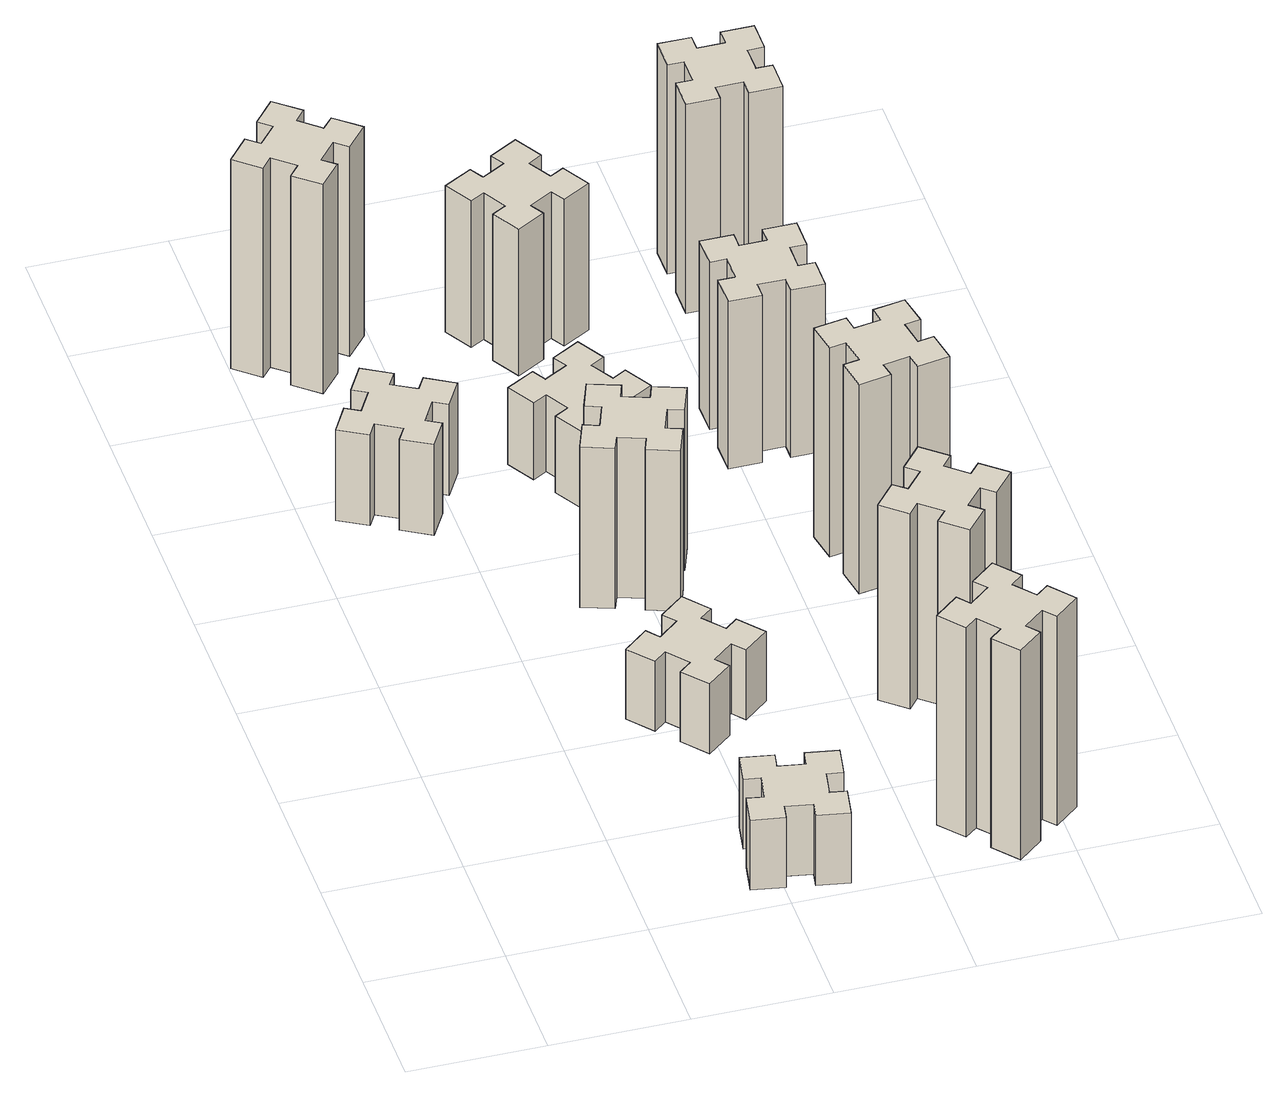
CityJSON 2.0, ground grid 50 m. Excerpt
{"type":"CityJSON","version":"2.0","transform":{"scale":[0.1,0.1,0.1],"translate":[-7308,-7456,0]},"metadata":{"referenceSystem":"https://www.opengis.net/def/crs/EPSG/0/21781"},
"CityObjects":{
"building1":{"type":"Building","attributes":{"class":"1000","function":"1000","usage":"1000","yearOfConstruction":2016,"roofType":"1000","measuredHeight":39,"storeysAboveGround":30,"storeysBelowGround":0},"geometry":[{"type":"Solid","lod":"1","boundaries":[[[[0,1,2,3,4,5,6,7,8,9,10,11,12,13,14,15,16,17,18,19]],[[17,16,20,21]],[[16,15,22,20]],[[15,14,23,22]],[[14,13,24,23]],[[13,12,25,24]],[[12,11,26,25]],[[11,10,27,26]],[[10,9,28,27]],[[9,8,29,28]],[[8,7,30,29]],[[7,6,31,30]],[[6,5,32,31]],[[5,4,33,32]],[[4,3,34,33]],[[3,2,35,34]],[[2,1,36,35]],[[1,0,37,36]],[[0,19,38,37]],[[19,18,39,38]],[[18,17,21,39]],[[24,25,26,27,28,29,30,31,32,33,34,35,36,37,38,39,21,20,22,23]]]]}]},
"building2":{"type":"Building","attributes":{"class":"1000","function":"1000","usage":"1000","yearOfConstruction":2016,"roofType":"1000","measuredHeight":30,"storeysAboveGround":30,"storeysBelowGround":0},"geometry":[{"type":"Solid","lod":"1","boundaries":[[[[40,41,42,43,44,45,46,47,48,49,50,51,52,53,54,55,56,57,58,59]],[[57,56,60,61]],[[56,55,62,60]],[[55,54,63,62]],[[54,53,64,63]],[[53,52,65,64]],[[52,51,66,65]],[[51,50,67,66]],[[50,49,68,67]],[[49,48,69,68]],[[48,47,70,69]],[[47,46,71,70]],[[46,45,72,71]],[[45,44,73,72]],[[44,43,74,73]],[[43,42,75,74]],[[42,41,76,75]],[[41,40,77,76]],[[40,59,78,77]],[[59,58,79,78]],[[58,57,61,79]],[[64,65,66,67,68,69,70,71,72,73,74,75,76,77,78,79,61,60,62,63]]]]}]},
"building3":{"type":"Building","attributes":{"class":"1000","function":"1000","usage":"1000","yearOfConstruction":2016,"roofType":"1000","measuredHeight":90,"storeysAboveGround":30,"storeysBelowGround":0},"geometry":[{"type":"Solid","lod":"1","boundaries":[[[[80,81,82,83,84,85,86,87,88,89,90,91,92,93,94,95,96,97,98,99]],[[97,96,100,101]],[[96,95,102,100]],[[95,94,103,102]],[[94,93,104,103]],[[93,92,105,104]],[[92,91,106,105]],[[91,90,107,106]],[[90,89,108,107]],[[89,88,109,108]],[[88,87,110,109]],[[87,86,111,110]],[[86,85,112,111]],[[85,84,113,112]],[[84,83,114,113]],[[83,82,115,114]],[[82,81,116,115]],[[81,80,117,116]],[[80,99,118,117]],[[99,98,119,118]],[[98,97,101,119]],[[104,105,106,107,108,109,110,111,112,113,114,115,116,117,118,119,101,100,102,103]]]]}]},
"building4":{"type":"Building","attributes":{"class":"1000","function":"1000","usage":"1000","yearOfConstruction":2016,"roofType":"1000","measuredHeight":30,"storeysAboveGround":30,"storeysBelowGround":0},"geometry":[{"type":"Solid","lod":"1","boundaries":[[[[120,121,122,123,124,125,126,127,128,129,130,131,132,133,134,135,136,137,138,139]],[[137,136,140,141]],[[136,135,142,140]],[[135,134,143,142]],[[134,133,144,143]],[[133,132,145,144]],[[132,131,146,145]],[[131,130,147,146]],[[130,129,148,147]],[[129,128,149,148]],[[128,127,150,149]],[[127,126,151,150]],[[126,125,152,151]],[[125,124,153,152]],[[124,123,154,153]],[[123,122,155,154]],[[122,121,156,155]],[[121,120,157,156]],[[120,139,158,157]],[[139,138,159,158]],[[138,137,141,159]],[[144,145,146,147,148,149,150,151,152,153,154,155,156,157,158,159,141,140,142,143]]]]}]},
"building5":{"type":"Building","attributes":{"class":"1000","function":"1000","usage":"1000","yearOfConstruction":2016,"roofType":"1000","measuredHeight":69,"storeysAboveGround":30,"storeysBelowGround":0},"geometry":[{"type":"Solid","lod":"1","boundaries":[[[[160,161,162,163,164,165,166,167,168,169,170,171,172,173,174,175,176,177,178,179]],[[177,176,180,181]],[[176,175,182,180]],[[175,174,183,182]],[[174,173,184,183]],[[173,172,185,184]],[[172,171,186,185]],[[171,170,187,186]],[[170,169,188,187]],[[169,168,189,188]],[[168,167,190,189]],[[167,166,191,190]],[[166,165,192,191]],[[165,164,193,192]],[[164,163,194,193]],[[163,162,195,194]],[[162,161,196,195]],[[161,160,197,196]],[[160,179,198,197]],[[179,178,199,198]],[[178,177,181,199]],[[184,185,186,187,188,189,190,191,192,193,194,195,196,197,198,199,181,180,182,183]]]]}]},
"building6":{"type":"Building","attributes":{"class":"1000","function":"1000","usage":"1000","yearOfConstruction":2016,"roofType":"1000","measuredHeight":33,"storeysAboveGround":30,"storeysBelowGround":0},"geometry":[{"type":"Solid","lod":"1","boundaries":[[[[200,201,202,203,204,205,206,207,208,209,210,211,212,213,214,215,216,217,218,219]],[[217,216,220,221]],[[216,215,222,220]],[[215,214,223,222]],[[214,213,224,223]],[[213,212,225,224]],[[212,211,226,225]],[[211,210,227,226]],[[210,209,228,227]],[[209,208,229,228]],[[208,207,230,229]],[[207,206,231,230]],[[206,205,232,231]],[[205,204,233,232]],[[204,203,234,233]],[[203,202,235,234]],[[202,201,236,235]],[[201,200,237,236]],[[200,219,238,237]],[[219,218,239,238]],[[218,217,221,239]],[[224,225,226,227,228,229,230,231,232,233,234,235,236,237,238,239,221,220,222,223]]]]}]},
"building7":{"type":"Building","attributes":{"class":"1000","function":"1000","usage":"1000","yearOfConstruction":2016,"roofType":"1000","measuredHeight":90,"storeysAboveGround":30,"storeysBelowGround":0},"geometry":[{"type":"Solid","lod":"1","boundaries":[[[[240,241,242,243,244,245,246,247,248,249,250,251,252,253,254,255,256,257,258,259]],[[257,256,260,261]],[[256,255,262,260]],[[255,254,263,262]],[[254,253,264,263]],[[253,252,265,264]],[[252,251,266,265]],[[251,250,267,266]],[[250,249,268,267]],[[249,248,269,268]],[[248,247,270,269]],[[247,246,271,270]],[[246,245,272,271]],[[245,244,273,272]],[[244,243,274,273]],[[243,242,275,274]],[[242,241,276,275]],[[241,240,277,276]],[[240,259,278,277]],[[259,258,279,278]],[[258,257,261,279]],[[264,265,266,267,268,269,270,271,272,273,274,275,276,277,278,279,261,260,262,263]]]]}]},
"building8":{"type":"Building","attributes":{"class":"1000","function":"1000","usage":"1000","yearOfConstruction":2016,"roofType":"1000","measuredHeight":63,"storeysAboveGround":30,"storeysBelowGround":0},"geometry":[{"type":"Solid","lod":"1","boundaries":[[[[280,281,282,283,284,285,286,287,288,289,290,291,292,293,294,295,296,297,298,299]],[[297,296,300,301]],[[296,295,302,300]],[[295,294,303,302]],[[294,293,304,303]],[[293,292,305,304]],[[292,291,306,305]],[[291,290,307,306]],[[290,289,308,307]],[[289,288,309,308]],[[288,287,310,309]],[[287,286,311,310]],[[286,285,312,311]],[[285,284,313,312]],[[284,283,314,313]],[[283,282,315,314]],[[282,281,316,315]],[[281,280,317,316]],[[280,299,318,317]],[[299,298,319,318]],[[298,297,301,319]],[[304,305,306,307,308,309,310,311,312,313,314,315,316,317,318,319,301,300,302,303]]]]}]},
"building9":{"type":"Building","attributes":{"class":"1000","function":"1000","usage":"1000","yearOfConstruction":2016,"roofType":"1000","measuredHeight":84,"storeysAboveGround":30,"storeysBelowGround":0},"geometry":[{"type":"Solid","lod":"1","boundaries":[[[[320,321,322,323,324,325,326,327,328,329,330,331,332,333,334,335,336,337,338,339]],[[337,336,340,341]],[[336,335,342,340]],[[335,334,343,342]],[[334,333,344,343]],[[333,332,345,344]],[[332,331,346,345]],[[331,330,347,346]],[[330,329,348,347]],[[329,328,349,348]],[[328,327,350,349]],[[327,326,351,350]],[[326,325,352,351]],[[325,324,353,352]],[[324,323,354,353]],[[323,322,355,354]],[[322,321,356,355]],[[321,320,357,356]],[[320,339,358,357]],[[339,338,359,358]],[[338,337,341,359]],[[344,345,346,347,348,349,350,351,352,353,354,355,356,357,358,359,341,340,342,343]]]]}]},
"building10":{"type":"Building","attributes":{"class":"1000","function":"1000","usage":"1000","yearOfConstruction":2016,"roofType":"1000","measuredHeight":90,"storeysAboveGround":30,"storeysBelowGround":0},"geometry":[{"type":"Solid","lod":"1","boundaries":[[[[360,361,362,363,364,365,366,367,368,369,370,371,372,373,374,375,376,377,378,379]],[[377,376,380,381]],[[376,375,382,380]],[[375,374,383,382]],[[374,373,384,383]],[[373,372,385,384]],[[372,371,386,385]],[[371,370,387,386]],[[370,369,388,387]],[[369,368,389,388]],[[368,367,390,389]],[[367,366,391,390]],[[366,365,392,391]],[[365,364,393,392]],[[364,363,394,393]],[[363,362,395,394]],[[362,361,396,395]],[[361,360,397,396]],[[360,379,398,397]],[[379,378,399,398]],[[378,377,381,399]],[[384,385,386,387,388,389,390,391,392,393,394,395,396,397,398,399,381,380,382,383]]]]}]},
"building11":{"type":"Building","attributes":{"class":"1000","function":"1000","usage":"1000","yearOfConstruction":2016,"roofType":"1000","measuredHeight":72,"storeysAboveGround":30,"storeysBelowGround":0},"geometry":[{"type":"Solid","lod":"1","boundaries":[[[[400,401,402,403,404,405,406,407,408,409,410,411,412,413,414,415,416,417,418,419]],[[417,416,420,421]],[[416,415,422,420]],[[415,414,423,422]],[[414,413,424,423]],[[413,412,425,424]],[[412,411,426,425]],[[411,410,427,426]],[[410,409,428,427]],[[409,408,429,428]],[[408,407,430,429]],[[407,406,431,430]],[[406,405,432,431]],[[405,404,433,432]],[[404,403,434,433]],[[403,402,435,434]],[[402,401,436,435]],[[401,400,437,436]],[[400,419,438,437]],[[419,418,439,438]],[[418,417,421,439]],[[424,425,426,427,428,429,430,431,432,433,434,435,436,437,438,439,421,420,422,423]]]]}]},
"building12":{"type":"Building","attributes":{"class":"1000","function":"1000","usage":"1000","yearOfConstruction":2016,"roofType":"1000","measuredHeight":90,"storeysAboveGround":30,"storeysBelowGround":0},"geometry":[{"type":"Solid","lod":"1","boundaries":[[[[440,441,442,443,444,445,446,447,448,449,450,451,452,453,454,455,456,457,458,459]],[[457,456,460,461]],[[456,455,462,460]],[[455,454,463,462]],[[454,453,464,463]],[[453,452,465,464]],[[452,451,466,465]],[[451,450,467,466]],[[450,449,468,467]],[[449,448,469,468]],[[448,447,470,469]],[[447,446,471,470]],[[446,445,472,471]],[[445,444,473,472]],[[444,443,474,473]],[[443,442,475,474]],[[442,441,476,475]],[[441,440,477,476]],[[440,459,478,477]],[[459,458,479,478]],[[458,457,461,479]],[[464,465,466,467,468,469,470,471,472,473,474,475,476,477,478,479,461,460,462,463]]]]}]}
},
"vertices":[
[416,2367,0],[466,2454,0],[518,2424,0],[578,2528,0],[474,2588,0],[444,2536,0],[357,2586,0],[387,2638,0],[283,2698,0],[223,2594,0],[275,2564,0],[225,2477,0],[173,2507,0],[113,2403,0],[217,2343,0],[247,2395,0],[334,2345,0],[304,2293,0],[408,2233,0],[468,2337,0],[334,2345,390],[304,2293,390],[247,2395,390],[217,2343,390],[113,2403,390],[173,2507,390],[225,2477,390],[275,2564,390],[223,2594,390],[283,2698,390],[387,2638,390],[357,2586,390],[444,2536,390],[474,2588,390],[578,2528,390],[518,2424,390],[466,2454,390],[416,2367,390],[468,2337,390],[408,2233,390],
[986,314,0],[968,215,0],[909,226,0],[888,107,0],[1007,87,0],[1017,146,0],[1115,128,0],[1105,69,0],[1223,48,0],[1244,167,0],[1185,177,0],[1202,275,0],[1261,265,0],[1282,383,0],[1164,404,0],[1154,345,0],[1055,362,0],[1066,421,0],[947,442,0],[927,324,0],[1055,362,300],[1066,421,300],[1154,345,300],[1164,404,300],[1282,383,300],[1261,265,300],[1202,275,300],[1185,177,300],[1244,167,300],[1223,48,300],[1105,69,300],[1115,128,300],[1017,146,300],[1007,87,300],[888,107,300],[909,226,300],[968,215,300],[986,314,300],[927,324,300],[947,442,300],
[136,3253,0],[213,3189,0],[174,3143,0],[266,3066,0],[343,3158,0],[297,3196,0],[362,3273,0],[408,3234,0],[485,3326,0],[393,3403,0],[354,3357,0],[278,3422,0],[316,3468,0],[224,3545,0],[147,3453,0],[193,3414,0],[129,3338,0],[83,3376,0],[6,3284,0],[98,3207,0],[129,3338,900],[83,3376,900],[193,3414,900],[147,3453,900],[224,3545,900],[316,3468,900],[278,3422,900],[354,3357,900],[393,3403,900],[485,3326,900],[408,3234,900],[362,3273,900],[297,3196,900],[343,3158,900],[266,3066,900],[174,3143,900],[213,3189,900],[136,3253,900],[98,3207,900],[6,3284,900],
[1018,969,0],[1094,1033,0],[1133,987,0],[1225,1064,0],[1148,1156,0],[1102,1118,0],[1037,1194,0],[1083,1233,0],[1006,1325,0],[914,1248,0],[953,1202,0],[876,1137,0],[838,1183,0],[746,1106,0],[823,1014,0],[869,1053,0],[933,976,0],[887,938,0],[964,846,0],[1056,923,0],[933,976,300],[887,938,300],[869,1053,300],[823,1014,300],[746,1106,300],[838,1183,300],[876,1137,300],[953,1202,300],[914,1248,300],[1006,1325,300],[1083,1233,300],[1037,1194,300],[1102,1118,300],[1148,1156,300],[1225,1064,300],[1133,987,300],[1094,1033,300],[1018,969,300],[1056,923,300],[964,846,300],
[1072,1741,0],[1106,1835,0],[1162,1814,0],[1203,1927,0],[1090,1968,0],[1070,1912,0],[976,1946,0],[997,2002,0],[884,2043,0],[843,1930,0],[899,1910,0],[865,1816,0],[809,1837,0],[767,1724,0],[880,1683,0],[901,1739,0],[995,1705,0],[974,1649,0],[1087,1607,0],[1128,1720,0],[995,1705,690],[974,1649,690],[901,1739,690],[880,1683,690],[767,1724,690],[809,1837,690],[865,1816,690],[899,1910,690],[843,1930,690],[884,2043,690],[997,2002,690],[976,1946,690],[1070,1912,690],[1090,1968,690],[1203,1927,690],[1162,1814,690],[1106,1835,690],[1072,1741,690],[1128,1720,690],[1087,1607,690],
[865,2454,0],[915,2367,0],[863,2337,0],[923,2233,0],[1027,2293,0],[997,2345,0],[1084,2395,0],[1114,2343,0],[1218,2403,0],[1158,2507,0],[1106,2477,0],[1056,2564,0],[1108,2594,0],[1048,2698,0],[944,2638,0],[974,2586,0],[887,2536,0],[857,2588,0],[753,2528,0],[813,2424,0],[887,2536,330],[857,2588,330],[974,2586,330],[944,2638,330],[1048,2698,330],[1108,2594,330],[1056,2564,330],[1106,2477,330],[1158,2507,330],[1218,2403,330],[1114,2343,330],[1084,2395,330],[997,2345,330],[1027,2293,330],[923,2233,330],[863,2337,330],[915,2367,330],[865,2454,330],[813,2424,330],[753,2528,330],
[1858,129,0],[1934,193,0],[1973,147,0],[2065,224,0],[1988,316,0],[1942,278,0],[1877,354,0],[1923,393,0],[1846,485,0],[1754,408,0],[1793,362,0],[1716,297,0],[1678,343,0],[1586,266,0],[1663,174,0],[1709,213,0],[1773,136,0],[1727,98,0],[1804,6,0],[1896,83,0],[1773,136,900],[1727,98,900],[1709,213,900],[1663,174,900],[1586,266,900],[1678,343,900],[1716,297,900],[1793,362,900],[1754,408,900],[1846,485,900],[1923,393,900],[1877,354,900],[1942,278,900],[1988,316,900],[2065,224,900],[1973,147,900],[1934,193,900],[1858,129,900],[1896,83,900],[1804,6,900],
[1106,3217,0],[1056,3304,0],[1108,3334,0],[1048,3438,0],[944,3378,0],[974,3326,0],[887,3276,0],[857,3328,0],[753,3268,0],[813,3164,0],[865,3194,0],[915,3107,0],[863,3077,0],[923,2973,0],[1027,3033,0],[997,3085,0],[1084,3135,0],[1114,3083,0],[1218,3143,0],[1158,3247,0],[1084,3135,630],[1114,3083,630],[997,3085,630],[1027,3033,630],[923,2973,630],[863,3077,630],[915,3107,630],[865,3194,630],[813,3164,630],[753,3268,630],[857,3328,630],[887,3276,630],[974,3326,630],[944,3378,630],[1048,3438,630],[1108,3334,630],[1056,3304,630],[1106,3217,630],[1158,3247,630],[1218,3143,630],
[1877,876,0],[1942,953,0],[1988,914,0],[2065,1006,0],[1973,1083,0],[1934,1037,0],[1858,1102,0],[1896,1148,0],[1804,1225,0],[1727,1133,0],[1773,1094,0],[1709,1018,0],[1663,1056,0],[1586,964,0],[1678,887,0],[1716,933,0],[1793,869,0],[1754,823,0],[1846,746,0],[1923,838,0],[1793,869,840],[1754,823,840],[1716,933,840],[1678,887,840],[1586,964,840],[1663,1056,840],[1709,1018,840],[1773,1094,840],[1727,1133,840],[1804,1225,840],[1896,1148,840],[1858,1102,840],[1934,1037,840],[1973,1083,840],[2065,1006,840],[1988,914,840],[1942,953,840],[1877,876,840],[1923,838,840],[1846,746,840],
[1708,1755,0],[1726,1657,0],[1667,1647,0],[1687,1528,0],[1806,1549,0],[1795,1608,0],[1894,1626,0],[1904,1567,0],[2022,1587,0],[2001,1706,0],[1942,1695,0],[1925,1794,0],[1984,1804,0],[1963,1922,0],[1845,1901,0],[1855,1842,0],[1757,1825,0],[1747,1884,0],[1628,1863,0],[1649,1745,0],[1757,1825,900],[1747,1884,900],[1855,1842,900],[1845,1901,900],[1963,1922,900],[1984,1804,900],[1925,1794,900],[1942,1695,900],[2001,1706,900],[2022,1587,900],[1904,1567,900],[1894,1626,900],[1795,1608,900],[1806,1549,900],[1687,1528,900],[1667,1647,900],[1726,1657,900],[1708,1755,900],[1649,1745,900],[1628,1863,900],
[1675,2575,0],[1575,2575,0],[1575,2635,0],[1455,2635,0],[1455,2515,0],[1515,2515,0],[1515,2415,0],[1455,2415,0],[1455,2295,0],[1575,2295,0],[1575,2355,0],[1675,2355,0],[1675,2295,0],[1795,2295,0],[1795,2415,0],[1735,2415,0],[1735,2515,0],[1795,2515,0],[1795,2635,0],[1675,2635,0],[1735,2515,720],[1795,2515,720],[1735,2415,720],[1795,2415,720],[1795,2295,720],[1675,2295,720],[1675,2355,720],[1575,2355,720],[1575,2295,720],[1455,2295,720],[1455,2415,720],[1515,2415,720],[1515,2515,720],[1455,2515,720],[1455,2635,720],[1575,2635,720],[1575,2575,720],[1675,2575,720],[1675,2635,720],[1795,2635,720],
[1675,3195,0],[1775,3195,0],[1775,3135,0],[1895,3135,0],[1895,3255,0],[1835,3255,0],[1835,3355,0],[1895,3355,0],[1895,3475,0],[1775,3475,0],[1775,3415,0],[1675,3415,0],[1675,3475,0],[1555,3475,0],[1555,3355,0],[1615,3355,0],[1615,3255,0],[1555,3255,0],[1555,3135,0],[1675,3135,0],[1615,3255,900],[1555,3255,900],[1615,3355,900],[1555,3355,900],[1555,3475,900],[1675,3475,900],[1675,3415,900],[1775,3415,900],[1775,3475,900],[1895,3475,900],[1895,3355,900],[1835,3355,900],[1835,3255,900],[1895,3255,900],[1895,3135,900],[1775,3135,900],[1775,3195,900],[1675,3195,900],[1675,3135,900],[1555,3135,900]
]}
